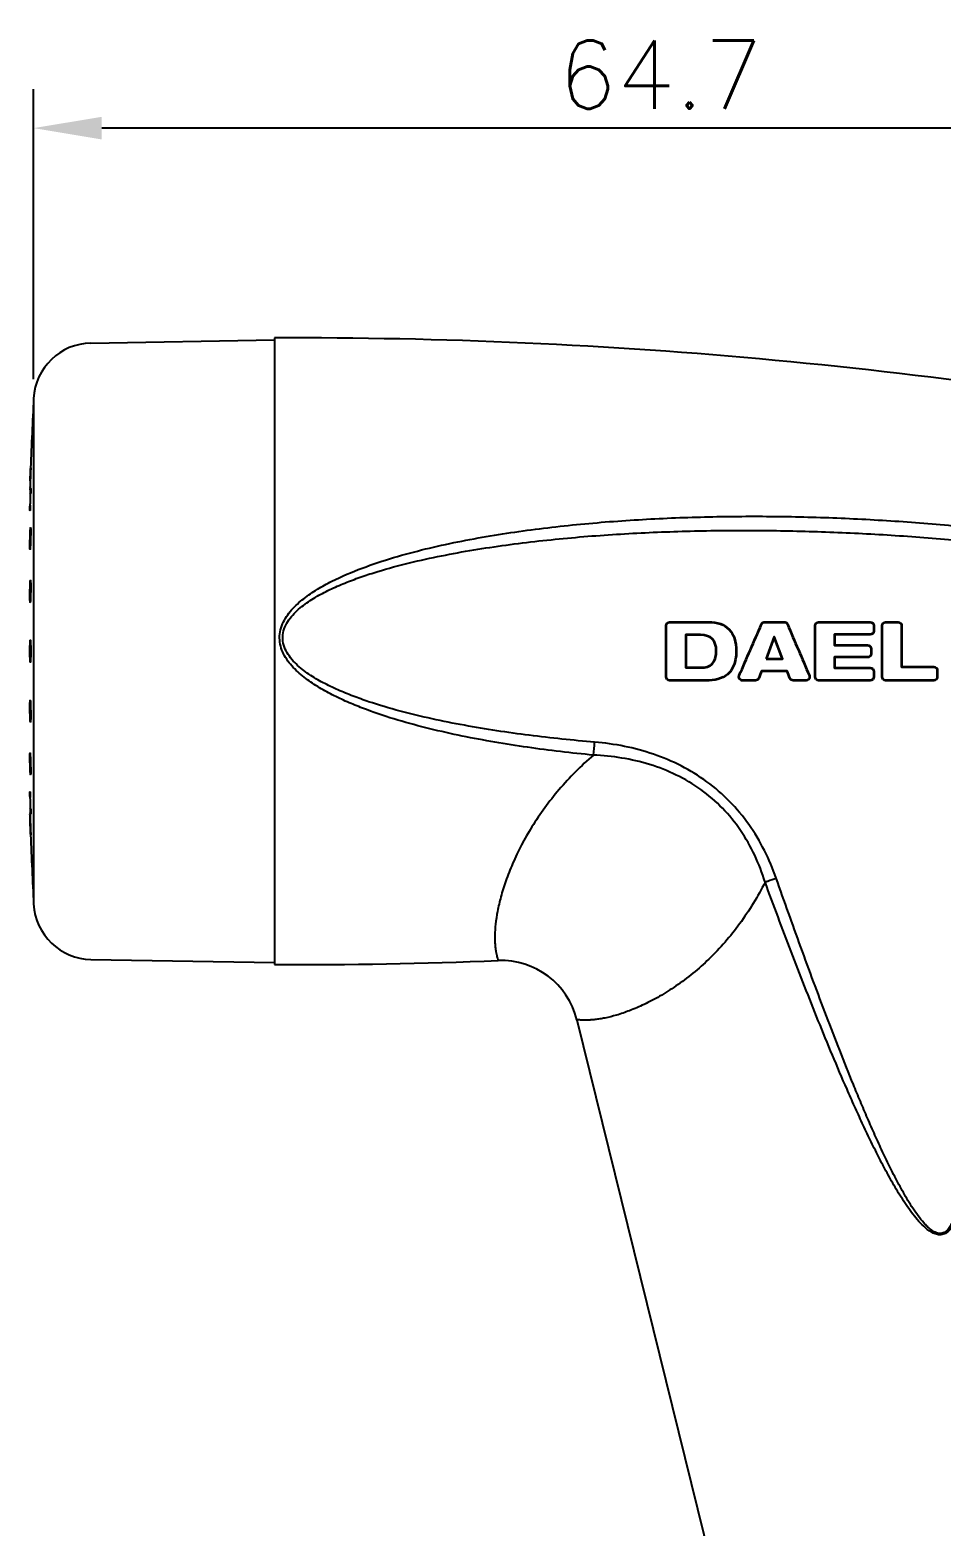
# Model space of a CAD drawing. Extents: x -7342 to 109, y -2713 to 214.
# Drawn here: x -7178.2 to -7131.4, y -2564.4 to -2487.5 of the extents above; entities that cross this region are included whole.
import ezdxf

# ---------------------------------------------------------------- set-up
doc = ezdxf.new("R2010")
doc.units = 0
doc.header["$LTSCALE"] = 7
doc.layers.get('0').update_dxf_attribs({"color": 2, "linetype": 'CONTINUOUS'})
doc.layers.get('Defpoints').update_dxf_attribs({"linetype": 'CONTINUOUS'})
doc.layers.add('DWG', color=7, linetype='CONTINUOUS')
doc.layers.add('EB0', color=7, linetype='CONTINUOUS', lineweight=35)
doc.styles.add('DD', font='romans', dxfattribs={"bigfont": 'GHS.shx'})
doc.dimstyles.new('CWC', dxfattribs={"dimscale": 0, "dimtxt": 3.5, "dimasz": 3.5, "dimexe": 2, "dimexo": 1, "dimgap": 1, "dimtad": 1, "dimdec": 4, "dimdsep": 46, "dimtxsty": 'DD', "dimcen": 3, "dimclrd": 2, "dimclre": 2, "dimclrt": 2, "dimadec": 3, "dimazin": 2, "dimtfac": 1, "dimtdec": 4, "dimtmove": 0, "dimatfit": 3, "dimfxl": 0, "dimtvp": 1, "dimtolj": 1, "dimtzin": 0, "dimlwd": -1, "dimlwe": -1, "dimarcsym": 0})

# ---------------------------------------------------------------- blocks, each defined once
blk = doc.blocks.new('*D52')
at = {"layer": 'Defpoints', "color": 0}
for p in [(-7178.03, -2492.561), (-7178.03, -2506.453), (-7113.659, -2509.115)]:
    blk.add_point(p, dxfattribs=at)
at = {"layer": 'DWG', "color": 2}
for p, q in [((-7178.03, -2505.453), (-7178.03, -2490.561)), ((-7113.659, -2508.115), (-7113.659, -2490.561)), ((-7117.159, -2492.561), (-7174.53, -2492.561))]:
    blk.add_line(p, q, dxfattribs=at)
for points in [[(-7174.53, -2491.978), (-7174.53, -2493.144), (-7178.03, -2492.561)], [(-7117.159, -2491.978), (-7117.159, -2493.144), (-7113.659, -2492.561)]]:
    blk.add_solid(points, dxfattribs=at)
at = {"layer": 'DWG', "color": 2, "insert": (-7145.845, -2489.811), "char_height": 3.5, "attachment_point": 5, "style": 'DD'}
blk.add_mtext('\\A1;64.7', dxfattribs=at)

msp = doc.modelspace()

# ---------------------------------------------------------------- linework, layer by layer
at = {"color": 7, "linetype": 'Continuous'}
for p, q in [((-7175.08625, -2503.60561), (-7165.65939, -2503.44106)), ((-7165.65939, -2503.34106), (-7165.65939, -2535.54106)), ((-7178.03003, -2506.4531), (-7178.03003, -2532.42903)), ((-7178.20749, -2510.67663), (-7178.20642, -2510.64483)), ((-7178.20642, -2510.64483), (-7178.20067, -2510.47939)), ((-7178.19516, -2510.51831), (-7178.20067, -2510.6762)), ((-7178.20642, -2528.23732), (-7178.20749, -2528.20549)), ((-7178.20067, -2528.40274), (-7178.20642, -2528.23732)), ((-7178.20067, -2528.20593), (-7178.19517, -2528.36376)), ((-7175.08625, -2535.27652), (-7165.65939, -2535.44106)), ((-7150.13133, -2538.37517), (-7131.70619, -2613.10732))]:
    msp.add_line(p, q, dxfattribs=at)
for centre, radius, start, end in [((-7175.03389, -2506.60515), 3, 91, 177.0947335), ((-7164.64957, -2768.33914), 265, 79.0848316, 90.2183348), ((-6922.10939, -2519.44106), 256.25, 177.0947335, 177.890546), ((-7134.02424, -2512.21474), 44.21001, 178.0062276, 178.4842944), ((-7147.55396, -2512.58048), 30.67086, 177.725975, 178.6122106), ((-7208.86966, -2510.70851), 30.69331, 357.7188925, 358.5914652), ((-7200.02297, -2510.92113), 21.84407, 358.578595, 358.9589294), ((-7156.93042, -2512.35749), 21.29175, 178.600993, 178.9782831), ((-7167.19359, -2522.69464), 18.03399, 353.3603837, 355.4943021), ((-7155.3329, -2526.49092), 22.88962, 181.0329702, 181.3836456), ((-7148.72729, -2526.33915), 29.49697, 181.3685316, 182.2916773), ((-7207.52359, -2528.13025), 29.34659, 1.3892186, 2.3011182), ((-7201.72302, -2527.99756), 23.54451, 1.0560125, 1.4086218), ((-6922.10939, -2519.44106), 256.25, 182.109454, 182.9052665), ((-7175.03389, -2532.27697), 3, 182.9052665, 269), ((-7164.64957, -2270.54299), 265, 269.7816652, 272.2656974), ((-7154.01504, -2539.3327), 4.00001, 13.8500464, 92.2656534)]:
    msp.add_arc(centre, radius, start, end, dxfattribs=at)
for points, knots in [([(-7178.20067, -2510.47939), (-7178.19953, -2510.44752), (-7178.19729, -2510.38568), (-7178.19397, -2510.29677), (-7178.19085, -2510.21634), (-7178.18839, -2510.15579), (-7178.1866, -2510.11341), (-7178.18542, -2510.08677), (-7178.18436, -2510.06387), (-7178.18344, -2510.04486), (-7178.18263, -2510.02997), (-7178.18209, -2510.02004), (-7178.1816, -2510.01439), (-7178.18148, -2510.01148), (-7178.18109, -2510.01016), (-7178.18117, -2510.00907), (-7178.18098, -2510.00904)], [0, 0, 0, 0, 5771.79383469, 11199.8680049, 16104.28815086, 20340.44700943, 22167.70959041, 23781.11992671, 25167.56448266, 26317.64891852, 27222.43049501, 27873.87917772, 28103.34181082, 28268.22212448, 28368.28078548, 28403.79627882, 28403.79627882, 28403.79627882, 28403.79627882]), ([(-7178.18098, -2510.00904), (-7178.18078, -2510.00902), (-7178.18093, -2510.01032), (-7178.18063, -2510.01161), (-7178.18071, -2510.01485), (-7178.18063, -2510.021), (-7178.1808, -2510.03192), (-7178.18105, -2510.04824), (-7178.1815, -2510.06909), (-7178.18209, -2510.09418), (-7178.18284, -2510.12334), (-7178.1841, -2510.16961), (-7178.18602, -2510.23547), (-7178.18871, -2510.32252), (-7178.19179, -2510.41809), (-7178.19401, -2510.4843), (-7178.19516, -2510.51831)], [0, 0, 0, 0, 33.21097888, 132.56884208, 298.23821439, 529.77854256, 1188.44687819, 2104.24498742, 3269.36094196, 4672.88302201, 6303.72541805, 8148.47685125, 12413.47668936, 17325.18609964, 22715.26498689, 28406.1132323, 28406.1132323, 28406.1132323, 28406.1132323]), ([(-7178.20067, -2510.6762), (-7178.20408, -2510.77174), (-7178.20993, -2510.92151), (-7178.21559, -2511.0713), (-7178.21878, -2511.12549)], [0, 0, 0, 0, 3214.78581307, 5039.95009776, 5039.95009776, 5039.95009776, 5039.95009776]), ([(-7178.21878, -2511.12549), (-7178.21893, -2511.12795), (-7178.21928, -2511.13203), (-7178.21938, -2511.13781), (-7178.22015, -2511.14015), (-7178.21985, -2511.14245), (-7178.22021, -2511.14242)], [0, 0, 0, 0, 3896.89334143, 6689.31275705, 8370.73778606, 8939.67314029, 8939.67314029, 8939.67314029, 8939.67314029]), ([(-7178.20067, -2511.36349), (-7178.19983, -2511.34289), (-7178.19818, -2511.30361), (-7178.19565, -2511.24794), (-7178.19321, -2511.19906), (-7178.1909, -2511.15787), (-7178.18903, -2511.12865), (-7178.18758, -2511.10966), (-7178.18665, -2511.09874), (-7178.18575, -2511.09036), (-7178.18503, -2511.0839), (-7178.18422, -2511.08073), (-7178.18384, -2511.07839), (-7178.18336, -2511.07834)], [0, 0, 0, 0, 4861.470666, 9271.82358359, 13140.34981046, 16402.02650533, 19002.54266482, 20041.25163781, 20899.79441106, 21573.92800772, 22060.17749252, 22358.18968127, 22473.19191707, 22473.19191707, 22473.19191707, 22473.19191707]), ([(-7178.18336, -2511.07834), (-7178.18299, -2511.0783), (-7178.18259, -2511.08026), (-7178.18218, -2511.0827), (-7178.18178, -2511.08802), (-7178.18125, -2511.09844), (-7178.18085, -2511.11669), (-7178.18064, -2511.14395), (-7178.1807, -2511.17848), (-7178.18103, -2511.21965), (-7178.18163, -2511.26691), (-7178.18218, -2511.30038), (-7178.1825, -2511.31802)], [0, 0, 0, 0, 94.87369992, 354.57664449, 786.13162101, 1388.36445584, 3096.42911252, 5458.61254568, 8439.70591573, 11997.8915049, 16083.02372803, 20634.68886306, 20634.68886306, 20634.68886306, 20634.68886306]), ([(-7178.21786, -2512.2117), (-7178.21825, -2512.21166), (-7178.21856, -2512.20978), (-7178.21904, -2512.20721), (-7178.21939, -2512.202), (-7178.21994, -2512.19174), (-7178.22032, -2512.17392), (-7178.22055, -2512.14732), (-7178.2205, -2512.11369), (-7178.22019, -2512.07361), (-7178.21962, -2512.02759), (-7178.21909, -2511.99501), (-7178.21879, -2511.97783)], [0, 0, 0, 0, 103.72263897, 371.67981237, 810.07873235, 1417.75588249, 3132.34584478, 5495.55165605, 8473.81262586, 12026.48025196, 16105.32953461, 20652.06025912, 20652.06025912, 20652.06025912, 20652.06025912]), ([(-7178.20067, -2511.93018), (-7178.2015, -2511.95061), (-7178.20314, -2511.98955), (-7178.20566, -2512.04471), (-7178.20809, -2512.09308), (-7178.21038, -2512.13378), (-7178.21224, -2512.1626), (-7178.21368, -2512.18128), (-7178.21461, -2512.192), (-7178.21548, -2512.20015), (-7178.21624, -2512.20651), (-7178.21695, -2512.2094), (-7178.21742, -2512.21175), (-7178.21786, -2512.2117)], [0, 0, 0, 0, 4886.69533961, 9316.19913378, 13196.6868018, 16462.04776932, 19059.76727804, 20094.60491585, 20947.91574642, 21615.72751307, 22094.50638027, 22383.66066393, 22489.71247287, 22489.71247287, 22489.71247287, 22489.71247287]), ([(-7178.22032, -2514.07535), (-7178.22136, -2513.93204), (-7178.21652, -2513.64746), (-7178.20835, -2513.36294), (-7178.20067, -2513.22187)], [0, 0, 0, 0, 2543.78140786, 5051.39334717, 5051.39334717, 5051.39334717, 5051.39334717]), ([(-7178.20067, -2513.22187), (-7178.19963, -2513.20288), (-7178.19806, -2513.17618), (-7178.19565, -2513.14319), (-7178.19403, -2513.12403), (-7178.19244, -2513.10924), (-7178.19105, -2513.09787), (-7178.18963, -2513.09213), (-7178.18872, -2513.08805), (-7178.18783, -2513.08796)], [0, 0, 0, 0, 6219.07178296, 8737.53979771, 10827.95869812, 12475.79057273, 13671.72807096, 14408.83615944, 14700.81264668, 14700.81264668, 14700.81264668, 14700.81264668]), ([(-7178.18783, -2513.08796), (-7178.18697, -2513.08787), (-7178.186, -2513.09242), (-7178.18499, -2513.09812), (-7178.18398, -2513.11046), (-7178.18308, -2513.12626), (-7178.18229, -2513.14694), (-7178.18138, -2513.18258), (-7178.18103, -2513.21144), (-7178.18088, -2513.23199)], [0, 0, 0, 0, 263.34437462, 979.28200878, 2164.86666241, 3811.24838683, 5906.65402129, 8435.70115364, 14701.18006672, 14701.18006672, 14701.18006672, 14701.18006672]), ([(-7149.28055, -2524.7798), (-7150.40986, -2524.67106), (-7152.66452, -2524.40635), (-7155.46339, -2523.93199), (-7157.67941, -2523.43685), (-7159.32471, -2522.99426), (-7160.67433, -2522.55003), (-7161.73122, -2522.13231), (-7162.50822, -2521.78065), (-7163.26238, -2521.38094), (-7163.9806, -2520.91859), (-7164.52985, -2520.46135), (-7164.90961, -2520.0355), (-7165.15092, -2519.68069), (-7165.32747, -2519.2882), (-7165.41216, -2518.86496), (-7165.38739, -2518.43397), (-7165.25869, -2518.02331), (-7165.04983, -2517.64923), (-7164.69938, -2517.20119), (-7164.17017, -2516.72353), (-7163.46537, -2516.24647), (-7162.47088, -2515.70169), (-7161.16446, -2515.14813), (-7159.55034, -2514.61426), (-7157.90788, -2514.17498), (-7156.24767, -2513.80902), (-7154.57531, -2513.50297), (-7152.89436, -2513.24773), (-7150.64476, -2512.96658), (-7147.82116, -2512.71371), (-7144.42365, -2512.54262), (-7141.02178, -2512.48922), (-7137.61946, -2512.54485), (-7134.21995, -2512.70546), (-7131.95768, -2512.88249), (-7130.82825, -2512.98927)], [0, 0, 0, 0, 4288.2162578, 8577.35963165, 10722.71903174, 12868.55491545, 15014.97309561, 16088.67787932, 17162.67938901, 18237.0397622, 19311.81212828, 20386.96891402, 20925.32711994, 21464.00243503, 22002.75984546, 22541.19073381, 23079.19286168, 23616.59719475, 24153.63209881, 24689.95862703, 25760.48978737, 26831.03503963, 27901.53665086, 30041.76995686, 32182.54716675, 34323.65993427, 36465.04140862, 38606.65417144, 40748.47752396, 42890.4937861, 47174.81887191, 51459.88052425, 55745.62953118, 60032.06366299, 64319.21652345, 68607.16476736, 68607.16476736, 68607.16476736, 68607.16476736]), ([(-7178.18088, -2513.23199), (-7178.17979, -2513.37618), (-7178.18468, -2513.6623), (-7178.19288, -2513.94836), (-7178.20067, -2514.09008)], [0, 0, 0, 0, 2545.5591681, 5051.11580134, 5051.11580134, 5051.11580134, 5051.11580134]), ([(-7149.21533, -2524.11136), (-7150.33633, -2524.01718), (-7152.57529, -2523.786), (-7155.35849, -2523.36696), (-7157.56649, -2522.92648), (-7159.20893, -2522.53098), (-7160.55996, -2522.13194), (-7161.62159, -2521.75426), (-7162.40436, -2521.43452), (-7163.16713, -2521.06808), (-7163.89696, -2520.63894), (-7164.45795, -2520.2053), (-7164.8417, -2519.78929), (-7165.07699, -2519.43407), (-7165.22743, -2519.0329), (-7165.25152, -2518.60309), (-7165.13998, -2518.189), (-7164.92909, -2517.81931), (-7164.65622, -2517.49515), (-7164.24118, -2517.11434), (-7163.66075, -2516.71368), (-7162.9181, -2516.31346), (-7162.14773, -2515.96999), (-7161.35993, -2515.66946), (-7160.29351, -2515.31408), (-7158.93884, -2514.93878), (-7157.29378, -2514.56832), (-7155.63581, -2514.26068), (-7153.96912, -2514.00477), (-7152.29622, -2513.79306), (-7150.05979, -2513.56264), (-7147.25604, -2513.36149), (-7143.88545, -2513.23787), (-7140.51259, -2513.21962), (-7137.14059, -2513.29932), (-7133.77208, -2513.47335), (-7131.53042, -2513.65213), (-7130.41117, -2513.75782)], [0, 0, 0, 0, 4404.80485729, 8810.82986467, 11014.66160725, 13218.98182283, 15423.86446201, 16526.75433717, 17629.90447005, 18733.35953828, 19837.16486778, 20941.0750699, 21493.94458235, 22046.967542, 22599.68769449, 23151.72279245, 23703.31065614, 24254.71374897, 24805.62936948, 25356.21214171, 26456.09490285, 27556.13888396, 28656.22327929, 29756.33551005, 30856.47540006, 33056.6047208, 35256.94133442, 37457.41426412, 39657.98381447, 41858.62748456, 44059.3279953, 48460.659245, 52862.16851458, 57263.80599626, 61665.55468575, 66067.4201431, 70469.43535504, 70469.43535504, 70469.43535504, 70469.43535504]), ([(-7178.21344, -2514.2213), (-7178.21438, -2514.2212), (-7178.21511, -2514.21666), (-7178.21633, -2514.21048), (-7178.21722, -2514.19801), (-7178.21817, -2514.18189), (-7178.21893, -2514.16101), (-7178.21984, -2514.12508), (-7178.22017, -2514.09602), (-7178.22032, -2514.07535)], [0, 0, 0, 0, 285.33613604, 1020.00698994, 2218.01378557, 3870.24569351, 5964.30033171, 8484.94855324, 14713.45362364, 14713.45362364, 14713.45362364, 14713.45362364]), ([(-7178.20067, -2514.09008), (-7178.2017, -2514.10883), (-7178.20326, -2514.13518), (-7178.20566, -2514.16769), (-7178.20729, -2514.18652), (-7178.20882, -2514.20092), (-7178.21031, -2514.21208), (-7178.21151, -2514.21734), (-7178.21264, -2514.22139), (-7178.21344, -2514.2213)], [0, 0, 0, 0, 6268.05040354, 8799.87827543, 10895.74473126, 12539.96264346, 13724.23682895, 14442.81406207, 14712.81135261, 14712.81135261, 14712.81135261, 14712.81135261]), ([(-7178.21584, -2516.85313), (-7178.21875, -2516.78901), (-7178.22084, -2516.6369), (-7178.22039, -2516.39417), (-7178.21586, -2516.14381), (-7178.21043, -2515.98136), (-7178.20642, -2515.90963)], [0, 0, 0, 0, 1831.7804422, 4340.08420422, 6927.45323013, 8977.98813231, 8977.98813231, 8977.98813231, 8977.98813231]), ([(-7178.20642, -2515.90963), (-7178.20598, -2515.9017), (-7178.2044, -2515.87526), (-7178.20254, -2515.84883), (-7178.20067, -2515.83037)], [0, 0, 0, 0, 1516.63243211, 5061.50821304, 5061.50821304, 5061.50821304, 5061.50821304]), ([(-7178.20067, -2515.83037), (-7178.20016, -2515.82536), (-7178.1992, -2515.81685), (-7178.19755, -2515.80552), (-7178.19609, -2515.79956), (-7178.1948, -2515.79558), (-7178.19384, -2515.79548)], [0, 0, 0, 0, 3780.37325616, 6537.94141904, 8257.23609492, 8974.77405716, 8974.77405716, 8974.77405716, 8974.77405716]), ([(-7178.18563, -2515.86509), (-7178.18252, -2515.92943), (-7178.18037, -2516.08347), (-7178.18075, -2516.32998), (-7178.18542, -2516.58448), (-7178.19098, -2516.74937), (-7178.19516, -2516.82169)], [0, 0, 0, 0, 1812.89886042, 4334.26915873, 6937.66235119, 8976.48965479, 8976.48965479, 8976.48965479, 8976.48965479]), ([(-7178.19384, -2515.79548), (-7178.19333, -2515.79543), (-7178.19214, -2515.79718), (-7178.1908, -2515.80268), (-7178.18881, -2515.81593), (-7178.18713, -2515.8375), (-7178.18612, -2515.85499), (-7178.18563, -2515.86509)], [0, 0, 0, 0, 235.76202473, 762.60840807, 2807.66592925, 6176.57865376, 10819.47343331, 10819.47343331, 10819.47343331, 10819.47343331]), ([(-7178.20747, -2516.92885), (-7178.20806, -2516.92879), (-7178.20912, -2516.92673), (-7178.21003, -2516.9232), (-7178.21115, -2516.91696), (-7178.21268, -2516.90432), (-7178.21437, -2516.8827), (-7178.21535, -2516.86397), (-7178.21584, -2516.85313)], [0, 0, 0, 0, 300.50445997, 953.84429971, 1992.20535788, 3419.58138862, 7423.00849588, 12900.07679568, 12900.07679568, 12900.07679568, 12900.07679568]), ([(-7178.20067, -2516.89539), (-7178.20117, -2516.90028), (-7178.20209, -2516.90853), (-7178.20385, -2516.91956), (-7178.20507, -2516.92509), (-7178.20661, -2516.92894), (-7178.20747, -2516.92885)], [0, 0, 0, 0, 3836.03632039, 6609.9335695, 8308.43753796, 8982.97954847, 8982.97954847, 8982.97954847, 8982.97954847]), ([(-7178.19516, -2516.82169), (-7178.19559, -2516.82905), (-7178.1971, -2516.85364), (-7178.19888, -2516.87821), (-7178.20067, -2516.89539)], [0, 0, 0, 0, 1514.90721952, 5065.62047193, 5065.62047193, 5065.62047193, 5065.62047193]), ([(-7178.20067, -2520.00775), (-7178.20183, -2520.00762), (-7178.20326, -2520.00257), (-7178.20496, -2519.99519), (-7178.20672, -2519.98097), (-7178.20848, -2519.96243), (-7178.21019, -2519.93855), (-7178.21254, -2519.89762), (-7178.21504, -2519.83596), (-7178.21741, -2519.75128), (-7178.21918, -2519.65471), (-7178.22027, -2519.54997), (-7178.22064, -2519.44106), (-7178.22027, -2519.33215), (-7178.21918, -2519.22741), (-7178.21741, -2519.13085), (-7178.21504, -2519.04616), (-7178.21254, -2518.98451), (-7178.21019, -2518.94357), (-7178.20848, -2518.9197), (-7178.20672, -2518.90115), (-7178.20496, -2518.88694), (-7178.20326, -2518.87955), (-7178.20183, -2518.8745), (-7178.20067, -2518.87438)], [0, 0, 0, 0, 137.23860575, 470.78793404, 1007.92621205, 1746.69067885, 2680.19794757, 3799.10590306, 6552.10766539, 9900.609367, 13718.21061529, 17858.42162565, 22163.3630024, 26468.29707855, 30608.50530075, 34426.11538336, 37774.61572414, 40527.61245982, 41646.5229508, 42580.03460787, 43318.80226175, 43855.94136868, 44189.49030245, 44326.72856689, 44326.72856689, 44326.72856689, 44326.72856689]), ([(-7178.20067, -2518.87438), (-7178.1996, -2518.87427), (-7178.19787, -2518.87926), (-7178.19644, -2518.88615), (-7178.19453, -2518.9002), (-7178.19282, -2518.91847), (-7178.19107, -2518.9422), (-7178.18872, -2518.98303), (-7178.18619, -2519.0447), (-7178.1838, -2519.12955), (-7178.18202, -2519.22645), (-7178.18092, -2519.33164), (-7178.18055, -2519.44106), (-7178.18092, -2519.55049), (-7178.18202, -2519.65568), (-7178.1838, -2519.75258), (-7178.18619, -2519.83743), (-7178.18872, -2519.8991), (-7178.19107, -2519.93993), (-7178.19282, -2519.96366), (-7178.19453, -2519.98193), (-7178.19644, -2519.99598), (-7178.19787, -2520.00287), (-7178.1996, -2520.00786), (-7178.20067, -2520.00775)], [0, 0, 0, 0, 125.07804002, 445.71942617, 971.84457222, 1701.76640931, 2628.38783159, 3742.68720356, 6493.27765208, 9847.24201961, 13676.9020563, 17833.81902049, 22157.80633144, 26481.78848849, 30638.70339643, 34468.37070089, 37822.33510387, 40572.92129809, 41687.2217425, 42613.84589462, 43343.76996964, 43869.89580259, 44190.53703806, 44315.61489639, 44315.61489639, 44315.61489639, 44315.61489639]), ([(-7178.20649, -2522.97128), (-7178.21, -2522.90813), (-7178.21506, -2522.76502), (-7178.21962, -2522.54055), (-7178.22104, -2522.31214), (-7178.21981, -2522.16364), (-7178.21812, -2522.09652)], [0, 0, 0, 0, 1957.08975445, 4430.04466481, 6946.59685606, 9024.2257614, 9024.2257614, 9024.2257614, 9024.2257614]), ([(-7178.21812, -2522.09652), (-7178.21761, -2522.07624), (-7178.21675, -2522.04774), (-7178.21508, -2522.0125), (-7178.21381, -2521.99203), (-7178.21246, -2521.97615), (-7178.21106, -2521.964), (-7178.20969, -2521.95768), (-7178.20847, -2521.95338), (-7178.20747, -2521.95327)], [0, 0, 0, 0, 6248.73515203, 8777.27129137, 10880.04756754, 12542.08954783, 13749.83997727, 14497.5443126, 14805.55902638, 14805.55902638, 14805.55902638, 14805.55902638]), ([(-7178.20747, -2521.95327), (-7178.20661, -2521.95318), (-7178.20507, -2521.95704), (-7178.20385, -2521.96256), (-7178.20209, -2521.9736), (-7178.20117, -2521.98185), (-7178.20067, -2521.98674)], [0, 0, 0, 0, 677.41497029, 2383.08628399, 5168.67645703, 9020.92572001, 9020.92572001, 9020.92572001, 9020.92572001]), ([(-7178.20067, -2521.98674), (-7178.20016, -2521.99163), (-7178.19788, -2522.01615), (-7178.1963, -2522.04072), (-7178.19517, -2522.0604)], [0, 0, 0, 0, 1015.57325131, 5087.50604521, 5087.50604521, 5087.50604521, 5087.50604521]), ([(-7178.19517, -2522.0604), (-7178.19099, -2522.13268), (-7178.18543, -2522.29748), (-7178.18076, -2522.55189), (-7178.18037, -2522.79836), (-7178.18251, -2522.95242), (-7178.18562, -2523.01679)], [0, 0, 0, 0, 2048.72212948, 4664.94942956, 7199.50462172, 9023.06990653, 9023.06990653, 9023.06990653, 9023.06990653]), ([(-7178.20067, -2523.05175), (-7178.20121, -2523.04644), (-7178.20363, -2523.01966), (-7178.20529, -2522.99281), (-7178.20649, -2522.97128)], [0, 0, 0, 0, 1010.55570215, 5091.82552354, 5091.82552354, 5091.82552354, 5091.82552354]), ([(-7178.19384, -2523.08665), (-7178.1948, -2523.08655), (-7178.19609, -2523.08257), (-7178.19755, -2523.0766), (-7178.1992, -2523.06528), (-7178.20016, -2523.05676), (-7178.20067, -2523.05175)], [0, 0, 0, 0, 721.89014908, 2451.66092692, 5226.03011787, 9029.42024109, 9029.42024109, 9029.42024109, 9029.42024109]), ([(-7178.18562, -2523.01679), (-7178.1861, -2523.02692), (-7178.18712, -2523.04448), (-7178.1888, -2523.06612), (-7178.19079, -2523.07942), (-7178.19214, -2523.08494), (-7178.19333, -2523.0867), (-7178.19384, -2523.08665)], [0, 0, 0, 0, 4669.57468814, 8057.99956373, 10114.91743793, 10644.78634332, 10881.72308176, 10881.72308176, 10881.72308176, 10881.72308176]), ([(-7178.22032, -2524.80667), (-7178.22017, -2524.78601), (-7178.21984, -2524.75698), (-7178.21892, -2524.72107), (-7178.21817, -2524.7002), (-7178.21722, -2524.6841), (-7178.21633, -2524.67164), (-7178.21511, -2524.66546), (-7178.21438, -2524.66093), (-7178.21344, -2524.66083)], [0, 0, 0, 0, 6281.18387554, 8823.09950995, 10934.82068347, 12601.00449023, 13809.13301753, 14550.00622517, 14837.76455918, 14837.76455918, 14837.76455918, 14837.76455918]), ([(-7178.21344, -2524.66083), (-7178.21264, -2524.66074), (-7178.21151, -2524.66479), (-7178.21031, -2524.67005), (-7178.20882, -2524.68121), (-7178.20729, -2524.69561), (-7178.20566, -2524.71444), (-7178.20326, -2524.74695), (-7178.2017, -2524.77329), (-7178.20067, -2524.79205)], [0, 0, 0, 0, 272.29722324, 996.97046534, 2191.31151744, 3849.52413272, 5963.2446937, 8516.64695648, 14838.11450563, 14838.11450563, 14838.11450563, 14838.11450563]), ([(-7139.89102, -2531.09787), (-7140.23265, -2530.12595), (-7140.93325, -2528.71761), (-7142.25685, -2527.12707), (-7143.43249, -2526.11032), (-7144.75625, -2525.2989), (-7146.65796, -2524.49828), (-7148.19172, -2524.1974), (-7149.21533, -2524.11136)], [0, 0, 0, 0, 3381.3780532, 5075.00799657, 6767.5768, 8459.01749477, 10149.26832308, 13520.84096776, 13520.84096776, 13520.84096776, 13520.84096776]), ([(-7178.20067, -2525.66026), (-7178.20835, -2525.51916), (-7178.21653, -2525.23461), (-7178.22136, -2524.94999), (-7178.22032, -2524.80667)], [0, 0, 0, 0, 2532.16488782, 5100.53238952, 5100.53238952, 5100.53238952, 5100.53238952]), ([(-7178.20067, -2524.79205), (-7178.19289, -2524.93369), (-7178.18468, -2525.21966), (-7178.17979, -2525.50569), (-7178.18087, -2525.64986)], [0, 0, 0, 0, 2529.43874342, 5100.1352554, 5100.1352554, 5100.1352554, 5100.1352554]), ([(-7149.28055, -2524.7798), (-7149.91147, -2525.32823), (-7151.06358, -2526.4842), (-7152.44747, -2528.37506), (-7153.29699, -2529.9874), (-7153.77786, -2531.21054), (-7154.03466, -2532.03037), (-7154.20902, -2532.77506), (-7154.31033, -2533.43422), (-7154.34428, -2533.92681), (-7154.34349, -2534.2714), (-7154.33274, -2534.49219), (-7154.31409, -2534.68746), (-7154.28999, -2534.85696), (-7154.26313, -2535.00053), (-7154.23625, -2535.11807), (-7154.21461, -2535.19957), (-7154.19951, -2535.25182), (-7154.19056, -2535.2812), (-7154.18352, -2535.30429), (-7154.17843, -2535.31893), (-7154.17596, -2535.32815), (-7154.17389, -2535.33167), (-7154.17432, -2535.33578), (-7154.17317, -2535.33582)], [0, 0, 0, 0, 9487.85905637, 18440.49923422, 26499.77214592, 30091.57119872, 33346.34480491, 36241.61140121, 38763.81778828, 40907.4536724, 41837.58654852, 42673.49681676, 43415.38270465, 44063.09779397, 44615.94691363, 45072.60186234, 45431.17991665, 45573.01755111, 45689.5111712, 45780.41739063, 45845.51555162, 45868.32856511, 45884.6358832, 45897.69544364, 45897.69544364, 45897.69544364, 45897.69544364]), ([(-7140.46314, -2531.29919), (-7140.60855, -2530.8309), (-7140.96081, -2529.91178), (-7141.68804, -2528.62672), (-7142.6196, -2527.47992), (-7143.73904, -2526.51652), (-7145.00905, -2525.76483), (-7146.83618, -2525.05196), (-7148.30521, -2524.82129), (-7149.28055, -2524.7798)], [0, 0, 0, 0, 1938.0760611, 3875.9928329, 5812.56488724, 7748.07924939, 9682.66840925, 11616.38974928, 15474.8968231, 15474.8968231, 15474.8968231, 15474.8968231]), ([(-7178.18783, -2525.79417), (-7178.18872, -2525.79408), (-7178.18963, -2525.78999), (-7178.19105, -2525.78426), (-7178.19244, -2525.77288), (-7178.19403, -2525.75809), (-7178.19565, -2525.73894), (-7178.19806, -2525.70595), (-7178.19963, -2525.67925), (-7178.20067, -2525.66026)], [0, 0, 0, 0, 294.9643924, 1039.65833019, 2247.87269451, 3912.59787047, 6024.44049752, 8568.70869202, 14851.46111156, 14851.46111156, 14851.46111156, 14851.46111156]), ([(-7178.18087, -2525.64986), (-7178.18103, -2525.67044), (-7178.18137, -2525.69936), (-7178.18229, -2525.73507), (-7178.18307, -2525.75578), (-7178.18398, -2525.77162), (-7178.18499, -2525.78399), (-7178.186, -2525.7897), (-7178.18697, -2525.79426), (-7178.18783, -2525.79417)], [0, 0, 0, 0, 6328.82825268, 8883.58838959, 11000.36484774, 12663.60574431, 13861.35835202, 14584.63691647, 14850.63580081, 14850.63580081, 14850.63580081, 14850.63580081]), ([(-7178.2188, -2526.90356), (-7178.2191, -2526.88644), (-7178.21962, -2526.85395), (-7178.22019, -2526.80807), (-7178.2205, -2526.76812), (-7178.22054, -2526.7346), (-7178.22032, -2526.70808), (-7178.21993, -2526.69032), (-7178.21939, -2526.68009), (-7178.21904, -2526.6749), (-7178.21856, -2526.67234), (-7178.21825, -2526.67046), (-7178.21786, -2526.67042)], [0, 0, 0, 0, 4602.98807199, 8731.84352942, 12327.71825598, 15341.90451296, 17733.51403577, 19468.56609828, 20083.46865092, 20527.10732221, 20798.30601321, 20903.29726568, 20903.29726568, 20903.29726568, 20903.29726568]), ([(-7178.21786, -2526.67042), (-7178.21742, -2526.67038), (-7178.21695, -2526.67273), (-7178.21624, -2526.67562), (-7178.21548, -2526.68197), (-7178.21461, -2526.69012), (-7178.21368, -2526.70084), (-7178.21224, -2526.71952), (-7178.21038, -2526.74834), (-7178.20809, -2526.78903), (-7178.20566, -2526.83741), (-7178.20314, -2526.89257), (-7178.2015, -2526.93152), (-7178.20067, -2526.95195)], [0, 0, 0, 0, 107.35408939, 399.98243905, 884.42903893, 1560.14403027, 2423.58384017, 3470.72947446, 6099.38021412, 9403.72788029, 13331.22560017, 17814.52866876, 22760.27919135, 22760.27919135, 22760.27919135, 22760.27919135]), ([(-7178.22021, -2527.73971), (-7178.2198, -2527.73968), (-7178.22018, -2527.74232), (-7178.21929, -2527.745), (-7178.21919, -2527.75162), (-7178.21854, -2527.75985), (-7178.21801, -2527.77079), (-7178.21702, -2527.78979), (-7178.21632, -2527.80523), (-7178.21582, -2527.81626)], [0, 0, 0, 0, 240.38415499, 952.02620976, 2133.75713471, 3782.52400854, 5892.33437281, 8452.08835022, 14874.73962966, 14874.73962966, 14874.73962966, 14874.73962966]), ([(-7178.21582, -2527.81626), (-7178.21473, -2527.84047), (-7178.20924, -2527.97034), (-7178.20444, -2528.10024), (-7178.20067, -2528.20593)], [0, 0, 0, 0, 953.09101991, 5112.45095731, 5112.45095731, 5112.45095731, 5112.45095731]), ([(-7178.18336, -2527.80379), (-7178.18384, -2527.80373), (-7178.18422, -2527.80139), (-7178.18503, -2527.79822), (-7178.18575, -2527.79177), (-7178.18665, -2527.78339), (-7178.18758, -2527.77247), (-7178.18903, -2527.75348), (-7178.1909, -2527.72426), (-7178.19321, -2527.68306), (-7178.19565, -2527.63418), (-7178.19818, -2527.57852), (-7178.19983, -2527.53923), (-7178.20067, -2527.51863)], [0, 0, 0, 0, 116.57376183, 418.65619894, 911.55577119, 1594.90420055, 2465.17364063, 3518.07706314, 6154.19670021, 9460.55713259, 13382.06051798, 17852.76732817, 22780.74304524, 22780.74304524, 22780.74304524, 22780.74304524]), ([(-7178.18251, -2527.56364), (-7178.18219, -2527.58131), (-7178.18164, -2527.61484), (-7178.18103, -2527.66219), (-7178.1807, -2527.70344), (-7178.18064, -2527.73804), (-7178.18085, -2527.76535), (-7178.18125, -2527.78364), (-7178.18178, -2527.79408), (-7178.18218, -2527.79942), (-7178.18259, -2527.80186), (-7178.18299, -2527.80383), (-7178.18336, -2527.80379)], [0, 0, 0, 0, 4614.18580978, 8755.78970069, 12363.38566419, 15386.01405152, 17781.19760245, 19513.19286229, 20123.87399508, 20561.47472108, 20824.79627078, 20920.97027659, 20920.97027659, 20920.97027659, 20920.97027659]), ([(-7178.20749, -2528.20549), (-7178.2087, -2528.16934), (-7178.21273, -2528.04646), (-7178.21657, -2527.92357), (-7178.21878, -2527.83682)], [0, 0, 0, 0, 1504.1191812, 5113.10324054, 5113.10324054, 5113.10324054, 5113.10324054]), ([(-7178.18098, -2528.87308), (-7178.18117, -2528.87306), (-7178.18109, -2528.87197), (-7178.18148, -2528.87064), (-7178.1816, -2528.86774), (-7178.18209, -2528.86209), (-7178.18263, -2528.85216), (-7178.18344, -2528.83727), (-7178.18436, -2528.81826), (-7178.18542, -2528.79536), (-7178.1866, -2528.76872), (-7178.18839, -2528.72634), (-7178.19085, -2528.66579), (-7178.19397, -2528.58536), (-7178.19729, -2528.49644), (-7178.19953, -2528.43461), (-7178.20067, -2528.40274)], [0, 0, 0, 0, 36.0743138, 137.70987421, 305.19318656, 538.28466494, 1200.06318942, 2119.19608192, 3287.50510151, 4695.91531294, 6334.88048041, 8191.06970165, 12494.35459192, 17476.57489722, 22990.7100799, 28853.95493896, 28853.95493896, 28853.95493896, 28853.95493896]), ([(-7178.19517, -2528.36376), (-7178.19401, -2528.39777), (-7178.19179, -2528.46399), (-7178.18871, -2528.55956), (-7178.18602, -2528.64662), (-7178.1841, -2528.7125), (-7178.18284, -2528.75877), (-7178.18209, -2528.78793), (-7178.1815, -2528.81303), (-7178.18105, -2528.83388), (-7178.1808, -2528.8502), (-7178.18063, -2528.86113), (-7178.18071, -2528.86727), (-7178.18063, -2528.87052), (-7178.18093, -2528.87181), (-7178.18078, -2528.87311), (-7178.18098, -2528.87308)], [0, 0, 0, 0, 5778.85004589, 11252.41228646, 16240.33529867, 20571.50472028, 22444.87616105, 24101.02734137, 25526.36361431, 26709.59891809, 27639.62541634, 28308.52877718, 28543.66753754, 28711.91055338, 28812.80923226, 28846.53294372, 28846.53294372, 28846.53294372, 28846.53294372]), ([(-7140.46314, -2531.29918), (-7140.83813, -2532.04874), (-7141.68854, -2533.45957), (-7143.251, -2535.25497), (-7144.69816, -2536.43811), (-7145.84959, -2537.16564), (-7146.64604, -2537.58737), (-7147.38799, -2537.90976), (-7148.06099, -2538.141), (-7148.57544, -2538.27123), (-7148.94263, -2538.33779), (-7149.18165, -2538.37024), (-7149.39584, -2538.38975), (-7149.58417, -2538.39874), (-7149.74568, -2538.39989), (-7149.8794, -2538.39588), (-7149.97308, -2538.39018), (-7150.03341, -2538.38512), (-7150.06776, -2538.38216), (-7150.0941, -2538.37889), (-7150.11401, -2538.37806), (-7150.12409, -2538.37457), (-7150.13065, -2538.37626), (-7150.13133, -2538.37517)], [0, 0, 0, 0, 8836.24596526, 17270.6303045, 24972.88573892, 28446.08195258, 31618.58405663, 34464.59309076, 36966.36288001, 39113.20346248, 40051.80562276, 40899.52247935, 41655.5119575, 42318.54020744, 42886.79234209, 43357.84857543, 43728.82273265, 43875.82986657, 43996.68374881, 44091.06257569, 44158.68629376, 44199.33732243, 44212.91386147, 44212.91386147, 44212.91386147, 44212.91386147]), ([(-7140.46315, -2531.29919), (-7140.4161, -2531.28259), (-7140.22543, -2531.21536), (-7140.03471, -2531.1483), (-7139.89102, -2531.09787)], [0, 0, 0, 0, 1322.03467048, 5357.08005512, 5357.08005512, 5357.08005512, 5357.08005512]), ([(-7130.11015, -2539.89691), (-7130.08896, -2540.53218), (-7130.05734, -2541.80304), (-7130.0554, -2543.39224), (-7130.089, -2544.66292), (-7130.13766, -2545.61491), (-7130.2051, -2546.40649), (-7130.28367, -2547.03695), (-7130.35871, -2547.50743), (-7130.4554, -2547.97399), (-7130.58336, -2548.43268), (-7130.73081, -2548.80264), (-7130.89365, -2549.07559), (-7131.04845, -2549.25777), (-7131.24847, -2549.39399), (-7131.48841, -2549.44087), (-7131.72532, -2549.39224), (-7132.01174, -2549.25212), (-7132.32244, -2548.99963), (-7132.64758, -2548.6511), (-7132.94343, -2548.27665), (-7133.21856, -2547.88697), (-7133.47847, -2547.48692), (-7133.80924, -2546.94359), (-7134.19929, -2546.25053), (-7134.64158, -2545.40501), (-7135.06469, -2544.54973), (-7135.47291, -2543.68724), (-7135.86914, -2542.81919), (-7136.38425, -2541.65586), (-7137.00744, -2540.19264), (-7137.73072, -2538.42659), (-7138.43483, -2536.65283), (-7139.12351, -2534.87304), (-7139.79946, -2533.0884), (-7140.24294, -2531.89596), (-7140.46314, -2531.29918)], [0, 0, 0, 0, 4554.48614269, 9108.52232213, 11385.3652658, 13661.94418585, 15938.08849855, 17076.01479218, 18213.73000975, 19351.14239492, 20488.03030397, 21623.69629389, 22191.53697408, 22758.98816713, 23325.44110353, 23891.30663893, 24458.80699707, 25027.12095492, 26163.30153109, 27301.49621387, 28440.33116505, 29579.44838181, 30718.71162891, 31858.06320699, 34136.81405605, 36415.72648084, 38694.71784232, 40973.75168575, 43252.80837718, 45531.87740724, 50089.98939079, 54648.11034591, 59206.21664478, 63764.29570099, 68322.3397892, 72880.34434712, 72880.34434712, 72880.34434712, 72880.34434712]), ([(-7130.51035, -2539.91587), (-7130.47615, -2540.54331), (-7130.41701, -2541.79866), (-7130.37537, -2543.36913), (-7130.37236, -2544.62578), (-7130.39035, -2545.56802), (-7130.42862, -2546.3525), (-7130.48069, -2546.9785), (-7130.53384, -2547.44658), (-7130.60618, -2547.912), (-7130.68971, -2548.29581), (-7130.77957, -2548.59662), (-7130.86296, -2548.81687), (-7130.96954, -2549.02716), (-7131.11048, -2549.217), (-7131.27764, -2549.33133), (-7131.43265, -2549.36382), (-7131.59069, -2549.35473), (-7131.77687, -2549.28212), (-7131.97154, -2549.1488), (-7132.14745, -2548.99164), (-7132.36307, -2548.76305), (-7132.60702, -2548.4546), (-7132.87434, -2548.06632), (-7133.12415, -2547.66646), (-7133.36104, -2547.25883), (-7133.66355, -2546.70776), (-7134.02186, -2546.00826), (-7134.42997, -2545.15811), (-7134.82177, -2544.30032), (-7135.20091, -2543.43684), (-7135.56984, -2542.56896), (-7136.05049, -2541.40705), (-7136.63366, -2539.94745), (-7137.31252, -2538.18774), (-7137.97504, -2536.42182), (-7138.62442, -2534.65103), (-7139.26293, -2532.87631), (-7139.68253, -2531.69099), (-7139.89102, -2531.09787)], [0, 0, 0, 0, 4943.16873308, 9885.98592296, 12357.25940086, 14828.32238469, 17299.03319257, 18534.26992715, 19769.33016247, 21004.13064371, 22238.46613658, 22855.56158278, 23472.45476865, 24088.9324951, 24705.07475826, 25318.4411305, 25627.36811545, 25935.5357383, 26551.76254552, 27168.71702168, 27786.08047151, 28403.69069603, 29639.01951237, 30874.84428256, 32110.89081776, 33347.06170526, 34583.3079144, 37055.85818236, 39528.55412648, 42001.32873795, 44474.14926374, 46946.99899911, 49419.86779625, 54365.60778708, 59311.38023036, 64257.16176951, 69202.93915619, 74148.70380076, 79094.45019825, 79094.45019825, 79094.45019825, 79094.45019825])]:
    msp.add_open_spline(points, degree=3, knots=knots, dxfattribs=at)
at = {"layer": 'EB0', "color": 7, "linetype": 'Continuous', "lineweight": 35}
for points, knots in [([(-7143.37302, -2517.94116), (-7144.03602, -2517.94116), (-7144.69972, -2517.94116), (-7145.36342, -2517.94116), (-7145.36342, -2517.94116), (-7145.46352, -2517.94116), (-7145.54682, -2518.02386), (-7145.54682, -2518.12466), (-7145.54682, -2518.12466), (-7145.54682, -2519.00266), (-7145.54682, -2519.87986), (-7145.54682, -2520.75786), (-7145.54682, -2520.75786), (-7145.54682, -2520.85876), (-7145.46352, -2520.94056), (-7145.36342, -2520.94056), (-7145.36342, -2520.94056), (-7144.74582, -2520.94056), (-7144.12972, -2520.94056), (-7143.51362, -2520.94056), (-7143.51362, -2520.94056), (-7143.27122, -2520.94056), (-7143.06942, -2520.92066), (-7142.88892, -2520.88096), (-7142.88892, -2520.88096), (-7142.68712, -2520.81976), (-7142.52592, -2520.73876), (-7142.38622, -2520.63876), (-7142.38622, -2520.63876), (-7142.24452, -2520.51796), (-7142.14292, -2520.35706), (-7142.06392, -2520.15556), (-7142.06392, -2520.15556), (-7141.98342, -2519.97456), (-7141.94272, -2519.73306), (-7141.94272, -2519.45136), (-7141.94272, -2519.45136), (-7141.94272, -2518.94786), (-7142.06392, -2518.56556), (-7142.30462, -2518.32306), (-7142.30462, -2518.32306), (-7142.54732, -2518.06236), (-7142.90822, -2517.94116), (-7143.37302, -2517.94116)], [0, 0, 0, 0, 2136.17607014, 2136.17607014, 2136.17607014, 2136.17607015, 4272.35214028, 4272.35214028, 4272.35214028, 4272.35214029, 6408.52821043, 6408.52821043, 6408.52821043, 6408.52821044, 8544.70428057, 8544.70428057, 8544.70428057, 8544.70428058, 10680.88035071, 10680.88035071, 10680.88035071, 10680.88035072, 12817.05642085, 12817.05642085, 12817.05642085, 12817.05642086, 14953.232491, 14953.232491, 14953.232491, 14953.23249101, 17089.40856114, 17089.40856114, 17089.40856114, 17089.40856115, 19225.58463128, 19225.58463128, 19225.58463128, 19225.58463129, 21361.76070142, 21361.76070142, 21361.76070142, 21361.76070143, 23497.93677157, 23497.93677157, 23497.93677157, 23497.93677157]), ([(-7143.00932, -2519.75296), (-7143.03042, -2519.85376), (-7143.06942, -2519.95516), (-7143.13052, -2520.01426), (-7143.13052, -2520.01426), (-7143.17032, -2520.09496), (-7143.25182, -2520.15556), (-7143.35162, -2520.21566), (-7143.35162, -2520.21566), (-7143.45282, -2520.25646), (-7143.55362, -2520.27636), (-7143.69342, -2520.27636), (-7143.69342, -2520.27636), (-7143.97672, -2520.27636), (-7144.25732, -2520.27636), (-7144.54052, -2520.27636), (-7144.54052, -2520.27636), (-7144.54052, -2519.71956), (-7144.54052, -2519.16306), (-7144.54052, -2518.60586), (-7144.54052, -2518.60586), (-7144.28462, -2518.60586), (-7144.02962, -2518.60586), (-7143.77492, -2518.60586), (-7143.77492, -2518.60586), (-7143.23142, -2518.60586), (-7142.96862, -2518.88726), (-7142.96862, -2519.43106), (-7142.96862, -2519.43106), (-7142.96862, -2519.55146), (-7142.99082, -2519.65286), (-7143.00932, -2519.75296)], [0, 0, 0, 0, 2192.28122316, 2192.28122316, 2192.28122316, 2192.28122317, 4384.56244633, 4384.56244633, 4384.56244633, 4384.56244634, 6576.84366949, 6576.84366949, 6576.84366949, 6576.8436695, 8769.12489265, 8769.12489265, 8769.12489265, 8769.12489266, 10961.40611582, 10961.40611582, 10961.40611582, 10961.40611583, 13153.68733898, 13153.68733898, 13153.68733898, 13153.68733899, 15345.96856215, 15345.96856215, 15345.96856215, 15345.96856216, 17538.24978531, 17538.24978531, 17538.24978531, 17538.24978531]), ([(-7139.31842, -2518.05266), (-7139.34772, -2517.98486), (-7139.41422, -2517.94116), (-7139.48682, -2517.94116), (-7139.48682, -2517.94116), (-7139.81582, -2517.94116), (-7140.14522, -2517.94116), (-7140.47342, -2517.94116), (-7140.47342, -2517.94116), (-7140.54602, -2517.94116), (-7140.61242, -2517.98436), (-7140.64252, -2518.05136), (-7140.64252, -2518.05136), (-7141.02582, -2518.92906), (-7141.40822, -2519.80646), (-7141.78972, -2520.68386), (-7141.78972, -2520.68386), (-7141.82942, -2520.77626), (-7141.78862, -2520.88426), (-7141.69492, -2520.92506), (-7141.69492, -2520.92506), (-7141.67272, -2520.93566), (-7141.64622, -2520.94096), (-7141.62332, -2520.94096), (-7141.62332, -2520.94096), (-7141.40202, -2520.94096), (-7141.18242, -2520.94096), (-7140.96212, -2520.94096), (-7140.96212, -2520.94096), (-7140.88682, -2520.94096), (-7140.81702, -2520.89316), (-7140.79052, -2520.82156), (-7140.79052, -2520.82156), (-7140.74442, -2520.70036), (-7140.69932, -2520.57916), (-7140.65402, -2520.45786), (-7140.65402, -2520.45786), (-7140.21162, -2520.45786), (-7139.76902, -2520.45786), (-7139.32562, -2520.45786), (-7139.32562, -2520.45786), (-7139.28042, -2520.57916), (-7139.23442, -2520.70036), (-7139.18932, -2520.82156), (-7139.18932, -2520.82156), (-7139.16182, -2520.89316), (-7139.09382, -2520.94096), (-7139.01762, -2520.94096), (-7139.01762, -2520.94096), (-7138.79632, -2520.94096), (-7138.57682, -2520.94096), (-7138.35642, -2520.94096), (-7138.35642, -2520.94096), (-7138.25462, -2520.94096), (-7138.17242, -2520.85876), (-7138.17242, -2520.75786), (-7138.17242, -2520.75786), (-7138.17242, -2520.73146), (-7138.17772, -2520.70776), (-7138.18742, -2520.68486), (-7138.18742, -2520.68486), (-7138.56452, -2519.80696), (-7138.94152, -2518.92976), (-7139.31842, -2518.05266)], [0, 0, 0, 0, 2122.92692936, 2122.92692936, 2122.92692936, 2122.92692937, 4245.85385872, 4245.85385872, 4245.85385872, 4245.85385873, 6368.78078808, 6368.78078808, 6368.78078808, 6368.78078809, 8491.70771744, 8491.70771744, 8491.70771744, 8491.70771745, 10614.63464679, 10614.63464679, 10614.63464679, 10614.6346468, 12737.56157615, 12737.56157615, 12737.56157615, 12737.56157616, 14860.48850551, 14860.48850551, 14860.48850551, 14860.48850552, 16983.41543487, 16983.41543487, 16983.41543487, 16983.41543488, 19106.34236423, 19106.34236423, 19106.34236423, 19106.34236424, 21229.26929359, 21229.26929359, 21229.26929359, 21229.2692936, 23352.19622295, 23352.19622295, 23352.19622295, 23352.19622296, 25475.12315231, 25475.12315231, 25475.12315231, 25475.12315232, 27598.05008167, 27598.05008167, 27598.05008167, 27598.05008168, 29720.97701103, 29720.97701103, 29720.97701103, 29720.97701104, 31843.90394038, 31843.90394038, 31843.90394038, 31843.90394039, 33966.83086974, 33966.83086974, 33966.83086974, 33966.83086974]), ([(-7135.06032, -2517.94116), (-7135.94462, -2517.94116), (-7136.82882, -2517.94116), (-7137.71312, -2517.94116), (-7137.71312, -2517.94116), (-7137.81402, -2517.94116), (-7137.89552, -2518.02386), (-7137.89552, -2518.12466), (-7137.89552, -2518.12466), (-7137.89552, -2519.00266), (-7137.89552, -2519.87986), (-7137.89552, -2520.75786), (-7137.89552, -2520.75786), (-7137.89552, -2520.85876), (-7137.81402, -2520.94096), (-7137.71312, -2520.94096), (-7137.71312, -2520.94096), (-7136.82882, -2520.94096), (-7135.94462, -2520.94096), (-7135.06032, -2520.94096), (-7135.06032, -2520.94096), (-7134.95872, -2520.94096), (-7134.87642, -2520.85876), (-7134.87642, -2520.75786), (-7134.87642, -2520.75786), (-7134.87642, -2520.66496), (-7134.87642, -2520.57196), (-7134.87642, -2520.47986), (-7134.87642, -2520.47986), (-7134.87642, -2520.37896), (-7134.95872, -2520.29666), (-7135.06032, -2520.29666), (-7135.06032, -2520.29666), (-7135.67032, -2520.29666), (-7136.28002, -2520.29666), (-7136.89002, -2520.29666), (-7136.89002, -2520.29666), (-7136.89002, -2520.11506), (-7136.89002, -2519.93376), (-7136.89002, -2519.75266), (-7136.89002, -2519.75266), (-7136.32712, -2519.75296), (-7135.76402, -2519.75266), (-7135.20222, -2519.75266), (-7135.20222, -2519.75266), (-7135.09932, -2519.75296), (-7135.01702, -2519.67066), (-7135.01702, -2519.57006), (-7135.01702, -2519.57006), (-7135.01702, -2519.48376), (-7135.01702, -2519.39846), (-7135.01702, -2519.31256), (-7135.01702, -2519.31256), (-7135.01702, -2519.21126), (-7135.09932, -2519.12846), (-7135.20222, -2519.12846), (-7135.20222, -2519.12846), (-7135.76402, -2519.12846), (-7136.32712, -2519.12846), (-7136.89002, -2519.12846), (-7136.89002, -2519.12846), (-7136.89002, -2518.94786), (-7136.89002, -2518.76626), (-7136.89002, -2518.58596), (-7136.89002, -2518.58596), (-7136.28002, -2518.58596), (-7135.67032, -2518.58596), (-7135.06032, -2518.58596), (-7135.06032, -2518.58596), (-7134.95872, -2518.58596), (-7134.87642, -2518.50266), (-7134.87642, -2518.40136), (-7134.87642, -2518.40136), (-7134.87642, -2518.30936), (-7134.87642, -2518.21716), (-7134.87642, -2518.12466), (-7134.87642, -2518.12466), (-7134.87642, -2518.02386), (-7134.95872, -2517.94116), (-7135.06032, -2517.94116)], [0, 0, 0, 0, 2112.56641914, 2112.56641914, 2112.56641914, 2112.56641915, 4225.13283827, 4225.13283827, 4225.13283827, 4225.13283828, 6337.69925741, 6337.69925741, 6337.69925741, 6337.69925742, 8450.26567654, 8450.26567654, 8450.26567654, 8450.26567655, 10562.83209568, 10562.83209568, 10562.83209568, 10562.83209569, 12675.39851482, 12675.39851482, 12675.39851482, 12675.39851483, 14787.96493395, 14787.96493395, 14787.96493395, 14787.96493396, 16900.53135309, 16900.53135309, 16900.53135309, 16900.5313531, 19013.09777223, 19013.09777223, 19013.09777223, 19013.09777224, 21125.66419136, 21125.66419136, 21125.66419136, 21125.66419137, 23238.2306105, 23238.2306105, 23238.2306105, 23238.23061051, 25350.79702963, 25350.79702963, 25350.79702963, 25350.79702964, 27463.36344877, 27463.36344877, 27463.36344877, 27463.36344878, 29575.92986791, 29575.92986791, 29575.92986791, 29575.92986792, 31688.49628704, 31688.49628704, 31688.49628704, 31688.49628705, 33801.06270618, 33801.06270618, 33801.06270618, 33801.06270619, 35913.62912532, 35913.62912532, 35913.62912532, 35913.62912533, 38026.19554445, 38026.19554445, 38026.19554445, 38026.19554446, 40138.76196359, 40138.76196359, 40138.76196359, 40138.7619636, 42251.32838272, 42251.32838272, 42251.32838272, 42251.32838272]), ([(-7131.79792, -2520.23656), (-7132.34752, -2520.23656), (-7132.89712, -2520.23656), (-7133.44752, -2520.23656), (-7133.44752, -2520.23656), (-7133.44752, -2519.53236), (-7133.44752, -2518.82896), (-7133.44752, -2518.12466), (-7133.44752, -2518.12466), (-7133.44752, -2518.02386), (-7133.52822, -2517.94116), (-7133.63092, -2517.94116), (-7133.63092, -2517.94116), (-7133.84322, -2517.94116), (-7134.05742, -2517.94116), (-7134.27062, -2517.94116), (-7134.27062, -2517.94116), (-7134.37072, -2517.94116), (-7134.45302, -2518.02386), (-7134.45302, -2518.12466), (-7134.45302, -2518.12466), (-7134.45302, -2519.00266), (-7134.45302, -2519.87986), (-7134.45302, -2520.75786), (-7134.45302, -2520.75786), (-7134.45302, -2520.85876), (-7134.37072, -2520.94096), (-7134.27062, -2520.94096), (-7134.27062, -2520.94096), (-7133.44672, -2520.94096), (-7132.62282, -2520.94096), (-7131.79792, -2520.94096), (-7131.79792, -2520.94096), (-7131.69702, -2520.94096), (-7131.61552, -2520.85876), (-7131.61552, -2520.75786), (-7131.61552, -2520.75786), (-7131.61552, -2520.64506), (-7131.61552, -2520.53176), (-7131.61552, -2520.41966), (-7131.61552, -2520.41966), (-7131.61552, -2520.31886), (-7131.69702, -2520.23656), (-7131.79792, -2520.23656)], [0, 0, 0, 0, 2161.34635216, 2161.34635216, 2161.34635216, 2161.34635217, 4322.69270432, 4322.69270432, 4322.69270432, 4322.69270433, 6484.03905648, 6484.03905648, 6484.03905648, 6484.03905649, 8645.38540864, 8645.38540864, 8645.38540864, 8645.38540865, 10806.7317608, 10806.7317608, 10806.7317608, 10806.73176081, 12968.07811296, 12968.07811296, 12968.07811296, 12968.07811297, 15129.42446511, 15129.42446511, 15129.42446511, 15129.42446512, 17290.77081727, 17290.77081727, 17290.77081727, 17290.77081728, 19452.11716943, 19452.11716943, 19452.11716943, 19452.11716944, 21613.46352159, 21613.46352159, 21613.46352159, 21613.4635216, 23774.80987375, 23774.80987375, 23774.80987375, 23774.80987375]), ([(-7140.41252, -2519.83346), (-7140.41252, -2519.83346), (-7139.99032, -2518.70616), (-7139.99032, -2518.70616), (-7139.99032, -2518.70616), (-7139.99032, -2518.70616), (-7139.56722, -2519.83346), (-7139.56722, -2519.83346), (-7139.56722, -2519.83346), (-7139.56722, -2519.83346), (-7140.41252, -2519.83346), (-7140.41252, -2519.83346)], [0, 0, 0, 0, 2413.70595926, 2413.70595926, 2413.70595926, 2413.70595927, 4827.41191852, 4827.41191852, 4827.41191852, 4827.41191853, 7241.11787779, 7241.11787779, 7241.11787779, 7241.11787779])]:
    msp.add_open_spline(points, degree=3, knots=knots, dxfattribs=at)

# ---------------------------------------------------------------- dimensions: what is measured, and where the dimension line sits
at = {"layer": 'DWG'}
dim = msp.add_linear_dim(base=(-7178.03003, -2492.56097), p1=(-7113.65938, -2509.11543), p2=(-7178.03003, -2506.4531), text='64.7', dimstyle='CWC', override={"dimscale": 1}, dxfattribs=at)
dim.commit()
dim.dimension.update_dxf_attribs({"geometry": '*D52', "text_midpoint": (-7145.84471, -2489.81097)})

doc.saveas('drawing.dxf')
